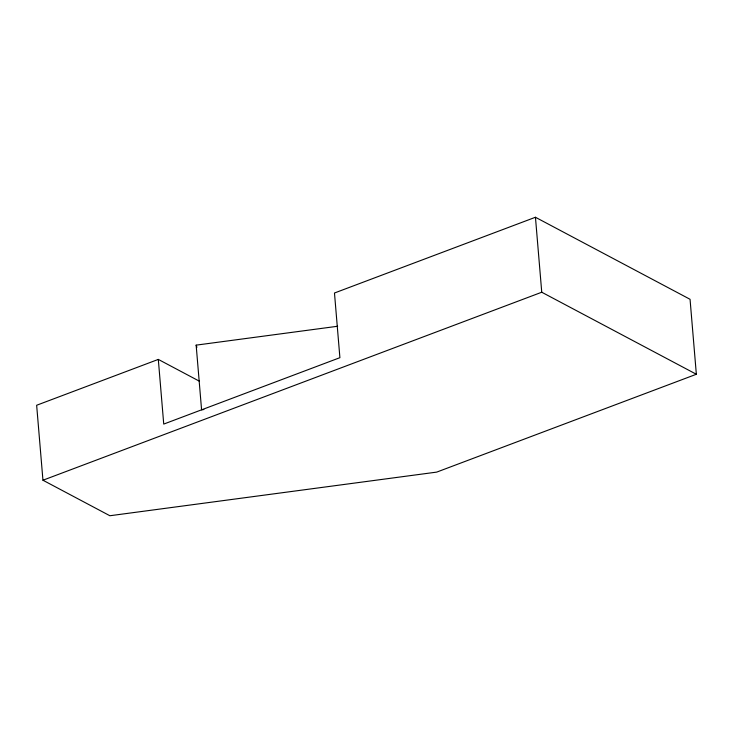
<?xml version="1.0" encoding="UTF-8"?>
<svg xmlns="http://www.w3.org/2000/svg" width="733" height="733" viewBox="0 0 733 733"><rect width="100%" height="100%" fill="white"/><g stroke="black" fill="none" stroke-linecap="round" stroke-linejoin="round"><path stroke-width="1.1" d="M158.31 359.408L36.65 405.257L42.945 480.225L109.877 515.739L436.721 472.107L696.35 374.261L690.055 299.293L535.447 217.261L334.477 293.008L339.901 357.686L163.734 424.086L158.31 359.408L199.413 381.215M42.945 480.225L541.751 292.229L696.35 374.261M203.847 409.518L201.584 409.82L196.151 345.142L337.638 326.258M196.151 345.142L196.92 347.268M535.447 217.261L541.751 292.229"/></g></svg>
